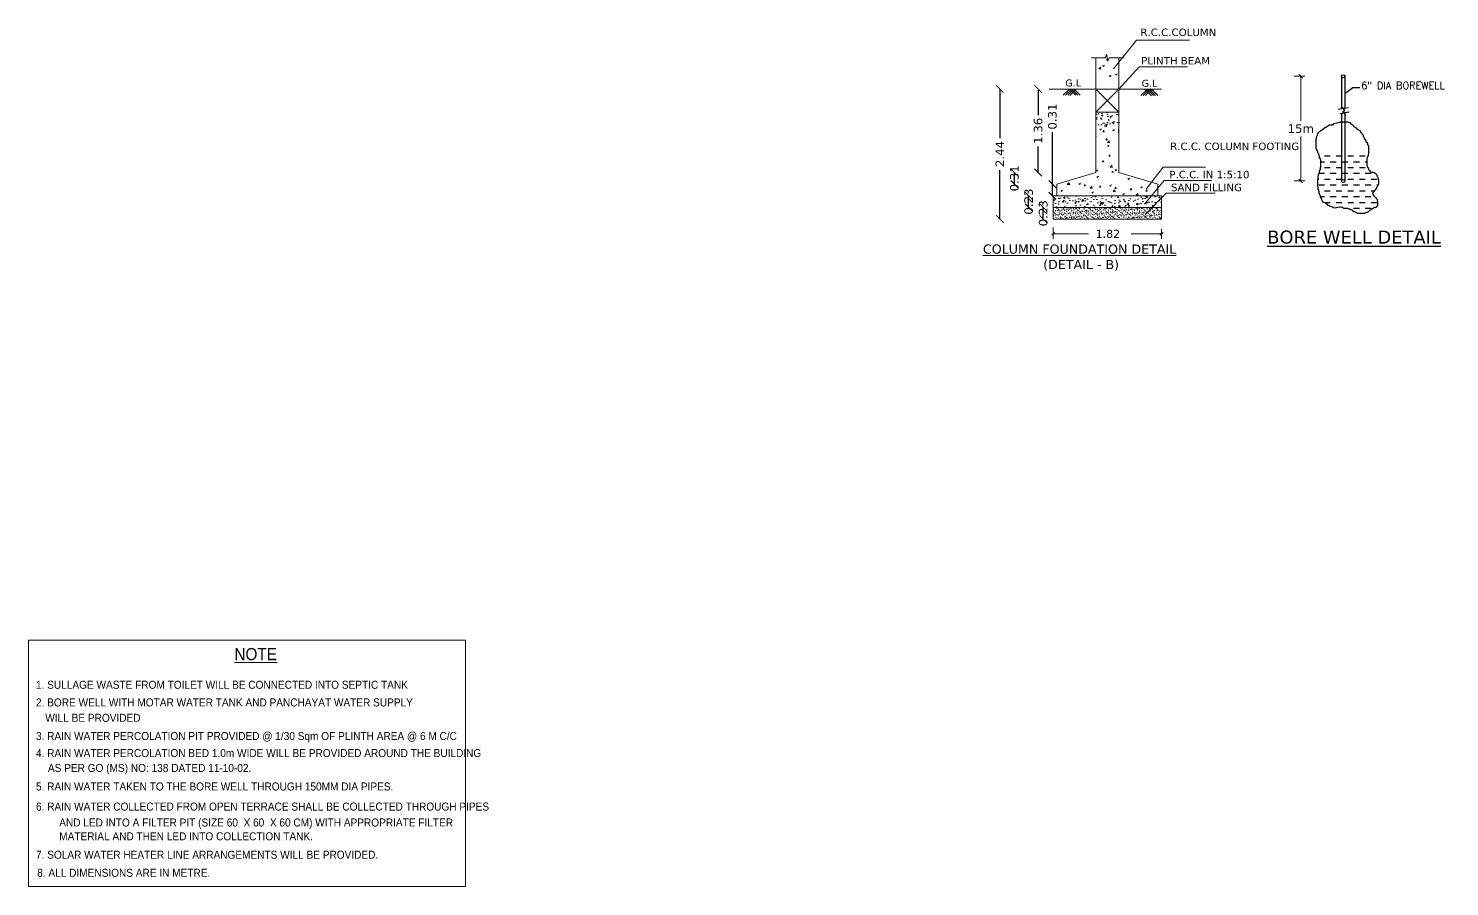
# Model space of a CAD drawing. Header units: metres. Extents: x 1610 to 5629, y 732 to 3974.
# Drawn here: x 1874.6 to 1912.8, y 840.81 to 863.87 of the extents above; entities that cross this region are included whole.
import ezdxf

# ---------------------------------------------------------------- set-up
doc = ezdxf.new("R2010")
doc.units = ezdxf.units.M
doc.header["$MEASUREMENT"] = 0
doc.header["$PDMODE"] = 2
doc.header["$PDSIZE"] = 50
doc.layers.get('0').update_dxf_attribs({"lineweight": 0})
doc.layers.get('Defpoints').update_dxf_attribs({"lineweight": 0})
doc.styles.add('ROMAND', font='swissc.ttf')
doc.styles.get("Standard").update_dxf_attribs({"font": 'verdana.ttf', "height": 0.23})
doc.styles.add('STYLE2', font='romant.shx', dxfattribs={"width": 0.8, "height": 4})
doc.dimstyles.new('123', dxfattribs={"dimtxt": 0.3, "dimasz": 0.2, "dimexe": 0.18, "dimexo": 0.0625, "dimgap": 0.09, "dimtad": 0, "dimzin": 0, "dimdsep": 46, "dimtxsty": 'Standard', "dimblk": 'ARCHTICK', "dimcen": 0.09, "dimse1": 1, "dimse2": 1, "dimadec": 3, "dimazin": 0, "dimtfac": 1, "dimtofl": 0, "dimtmove": 0, "dimatfit": 3, "dimfxl": 0, "dimtolj": 1, "dimtzin": 0, "dimarcsym": 0})
doc.dimstyles.new('STANDARD_WS', dxfattribs={"dimtxt": 0.18, "dimasz": 0.18, "dimexe": 0.18, "dimexo": 0.0625, "dimgap": 0.09, "dimtad": 0, "dimtih": 1, "dimtoh": 1, "dimdec": 4, "dimzin": 0, "dimdsep": 46, "dimtxsty": 'Standard', "dimcen": 0.09, "dimadec": 0, "dimazin": 0, "dimtfac": 1, "dimtdec": 4, "dimtofl": 0, "dimtmove": 0, "dimatfit": 3, "dimfxl": 0, "dimtolj": 1, "dimtzin": 0, "dimarcsym": 0})

# ---------------------------------------------------------------- blocks, each defined once
blk = doc.blocks.new('_Oblique')
at = {"color": 0, "linetype": 'ByBlock', "lineweight": -2}
blk.add_line((-0.5, -0.5), (0.5, 0.5), dxfattribs=at)
blk = doc.blocks.new('*D4')
at = {"color": 0, "lineweight": -2}
for p, q in [((11032.974, -2582.186), (11032.682, -2582.186)), ((11032.862, -2582.186), (11032.862, -2583.384)), ((11032.862, -2584.999), (11032.862, -2583.802)), ((11032.975, -2584.999), (11032.682, -2584.999))]:
    blk.add_line(p, q, dxfattribs=at)
at = {"layer": 'Defpoints', "color": 0, "lineweight": 25}
for p in [(11032.862, -2582.186), (11033.037, -2582.186), (11033.038, -2584.999)]:
    blk.add_point(p, dxfattribs=at)
at = {"color": 0, "lineweight": -2, "xscale": 0.1, "yscale": 0.1, "zscale": 0.1}
for p, rotation in [((11032.862, -2582.186), 90), ((11032.862, -2584.999), 270)]:
    blk.add_blockref('_Oblique', p, dxfattribs=dict(at, rotation=rotation))
at = {"color": 3, "lineweight": 25, "insert": (11032.862, -2583.593), "char_height": 0.23, "attachment_point": 5}
blk.add_mtext('\\A1;15m', dxfattribs=at)
blk = doc.blocks.new('_ArchTick')
at = {"color": 0, "linetype": 'ByBlock', "const_width": 0.15}
blk.add_lwpolyline([(-0.5, -0.5), (0.5, 0.5)], dxfattribs=at)
blk = doc.blocks.new('*D17')
at = {"color": 0, "lineweight": -2}
for p, q in [((1901.744, 862.246), (1901.744, 861.543)), ((1901.744, 860.001), (1901.744, 860.704))]:
    blk.add_line(p, q, dxfattribs=at)
at = {"layer": 'Defpoints', "color": 0}
for p in [(1901.648, 862.246), (1901.744, 862.246), (1901.744, 860.001)]:
    blk.add_point(p, dxfattribs=at)
at = {"color": 0, "lineweight": -2, "xscale": 0.2, "yscale": 0.2, "zscale": 0.2}
for p, rotation in [((1901.744, 862.246), 90), ((1901.744, 860.001), 270)]:
    blk.add_blockref('_ArchTick', p, dxfattribs=dict(at, rotation=rotation))
at = {"color": 0, "insert": (1901.744, 861.123), "char_height": 0.23, "attachment_point": 5, "rotation": 90}
blk.add_mtext('\\A1;1.36', dxfattribs=at)
blk = doc.blocks.new('*D18')
at = {"color": 0, "lineweight": -2}
blk.add_line((1901.881, 858.751), (1901.881, 859.063), dxfattribs=at)
at = {"layer": 'Defpoints', "color": 0}
for p in [(1901.881, 859.063), (1902.146, 859.063), (1902.146, 858.751)]:
    blk.add_point(p, dxfattribs=at)
at = {"color": 0, "lineweight": -2, "xscale": 0.2, "yscale": 0.2, "zscale": 0.2}
for p, rotation in [((1901.881, 859.063), 90), ((1901.881, 858.751), 270)]:
    blk.add_blockref('_ArchTick', p, dxfattribs=dict(at, rotation=rotation))
at = {"color": 0, "insert": (1901.881, 858.907), "char_height": 0.23, "attachment_point": 5, "rotation": 90}
blk.add_mtext('\\A1;0.23', dxfattribs=at)
blk = doc.blocks.new('*D19')
at = {"color": 0, "lineweight": -2}
for p, q in [((1900.715, 862.246), (1900.715, 860.928)), ((1900.715, 858.751), (1900.715, 860.069))]:
    blk.add_line(p, q, dxfattribs=at)
at = {"layer": 'Defpoints', "color": 0}
for p in [(1900.715, 862.246), (1902.036, 862.246), (1902.146, 858.751)]:
    blk.add_point(p, dxfattribs=at)
at = {"color": 0, "lineweight": -2, "xscale": 0.2, "yscale": 0.2, "zscale": 0.2}
for p, rotation in [((1900.715, 862.246), 90), ((1900.715, 858.751), 270)]:
    blk.add_blockref('_ArchTick', p, dxfattribs=dict(at, rotation=rotation))
at = {"color": 0, "insert": (1900.715, 860.498), "char_height": 0.23, "attachment_point": 5, "rotation": 90}
blk.add_mtext('\\A1;2.44', dxfattribs=at)
blk = doc.blocks.new('*D20')
at = {"color": 0, "lineweight": -2}
blk.add_line((1901.489, 859.063), (1901.489, 859.376), dxfattribs=at)
at = {"layer": 'Defpoints', "color": 0}
for p in [(1901.489, 859.376), (1902.146, 859.376), (1902.146, 859.063)]:
    blk.add_point(p, dxfattribs=at)
at = {"color": 0, "lineweight": -2, "xscale": 0.2, "yscale": 0.2, "zscale": 0.2}
for p, rotation in [((1901.489, 859.376), 90), ((1901.489, 859.063), 270)]:
    blk.add_blockref('_ArchTick', p, dxfattribs=dict(at, rotation=rotation))
at = {"color": 0, "insert": (1901.489, 859.22), "char_height": 0.23, "attachment_point": 5, "rotation": 90}
blk.add_mtext('\\A1;0.23', dxfattribs=at)
blk = doc.blocks.new('*D43')
at = {"color": 0, "lineweight": -2}
for p, q in [((1902.128, 859.688), (1902.128, 861.084)), ((1902.128, 859.376), (1902.128, 859.688))]:
    blk.add_line(p, q, dxfattribs=at)
at = {"layer": 'Defpoints', "color": 0}
for p in [(1902.128, 859.688), (1902.25, 859.688), (1902.25, 859.376)]:
    blk.add_point(p, dxfattribs=at)
at = {"color": 0, "lineweight": -2, "xscale": 0.2, "yscale": 0.2, "zscale": 0.2}
for p, rotation in [((1902.128, 859.688), 90), ((1902.128, 859.376), 270)]:
    blk.add_blockref('_ArchTick', p, dxfattribs=dict(at, rotation=rotation))
at = {"color": 0, "insert": (1902.128, 861.506), "char_height": 0.23, "attachment_point": 5, "rotation": 90}
blk.add_mtext('\\A1;0.31', dxfattribs=at)
blk = doc.blocks.new('*D44')
at = {"color": 0, "lineweight": -2}
blk.add_line((1901.106, 859.688), (1901.106, 860.001), dxfattribs=at)
at = {"layer": 'Defpoints', "color": 0}
for p in [(1901.106, 860.001), (1903.292, 860.001), (1902.25, 859.688)]:
    blk.add_point(p, dxfattribs=at)
at = {"color": 0, "lineweight": -2, "xscale": 0.2, "yscale": 0.2, "zscale": 0.2}
for p, rotation in [((1901.106, 860.001), 90), ((1901.106, 859.688), 270)]:
    blk.add_blockref('_ArchTick', p, dxfattribs=dict(at, rotation=rotation))
at = {"color": 0, "insert": (1901.106, 859.844), "char_height": 0.23, "attachment_point": 5, "rotation": 90}
blk.add_mtext('\\A1;0.31', dxfattribs=at)
blk = doc.blocks.new('GHI')
at = {"lineweight": 25}
h = blk.add_hatch(dxfattribs=at)
h.set_pattern_fill('DASH', color=1, scale=1.250156, style=0)
h.set_pattern_definition([(0, (11033.8611, -2580.13685), (0.1562695, 0.1562695), [0.1562695, -0.1562695])])
h.paths.add_polyline_path([(11069.33, -2571.367), (11069.321, -2571.358), (11069.321, -2571.348), (11069.311, -2571.339), (11069.302, -2571.302), (11069.274, -2571.283), (11069.265, -2571.274), (11069.265, -2571.264), (11069.246, -2571.264), (11069.237, -2571.255), (11069.237, -2571.246), (11069.153, -2571.246), (11069.153, -2571.237), (11069.135, -2571.237), (11069.135, -2571.227), (11069.125, -2571.227), (11069.125, -2571.199), (11069.116, -2571.199), (11069.116, -2571.19), (11069.097, -2571.19), (11069.097, -2571.181), (11069.088, -2571.171), (11069.088, -2571.143), (11069.079, -2571.143), (11069.079, -2571.125), (11069.07, -2571.115), (11069.06, -2571.115), (11069.051, -2571.097), (11069.051, -2571.078), (11069.042, -2571.078), (11069.042, -2570.883), (11069.051, -2570.873), (11069.051, -2570.845), (11069.06, -2570.836), (11069.07, -2570.827), (11069.07, -2570.808), (11069.079, -2570.808), (11069.079, -2570.771), (11069.088, -2570.762), (11069.088, -2570.755), (11067.751, -2570.755), (11067.758, -2570.775), (11067.777, -2570.818), (11067.777, -2570.868), (11067.786, -2570.877), (11067.805, -2570.877), (11067.805, -2570.905), (11067.814, -2570.905), (11067.814, -2571.11), (11067.805, -2571.119), (11067.805, -2571.175), (11067.796, -2571.184), (11067.786, -2571.184), (11067.786, -2571.194), (11067.777, -2571.222), (11067.777, -2571.259), (11067.768, -2571.268), (11067.768, -2571.278), (11067.758, -2571.287), (11067.758, -2571.296), (11067.749, -2571.305), (11067.749, -2571.333), (11067.74, -2571.343), (11067.74, -2571.427), (11067.73, -2571.454), (11067.73, -2571.622), (11067.74, -2571.659), (11067.74, -2571.706), (11067.758, -2571.725), (11067.758, -2571.743), (11067.768, -2571.771), (11067.768, -2571.808), (11067.777, -2571.818), (11067.777, -2571.846), (11067.796, -2571.864), (11067.805, -2571.892), (11067.805, -2571.911), (11067.824, -2571.948), (11067.833, -2571.985), (11067.842, -2572.004), (11067.852, -2572.023), (11067.87, -2572.05), (11067.889, -2572.06), (11067.926, -2572.069), (11067.973, -2572.106), (11067.992, -2572.116), (11068.01, -2572.144), (11068.019, -2572.144), (11068.047, -2572.153), (11068.057, -2572.172), (11068.094, -2572.181), (11068.103, -2572.181), (11068.122, -2572.19), (11068.131, -2572.19), (11068.15, -2572.199), (11068.159, -2572.209), (11068.169, -2572.209), (11068.324, -2572.186), (11068.342, -2572.186), (11068.361, -2572.196), (11068.398, -2572.196), (11068.407, -2572.205), (11068.417, -2572.214), (11068.454, -2572.224), (11068.501, -2572.224), (11068.538, -2572.233), (11068.575, -2572.233), (11068.585, -2572.252), (11068.594, -2572.252), (11068.613, -2572.261), (11068.631, -2572.261), (11068.65, -2572.27), (11068.659, -2572.27), (11068.687, -2572.298), (11068.697, -2572.307), (11068.734, -2572.307), (11068.743, -2572.317), (11068.762, -2572.326), (11068.78, -2572.335), (11068.79, -2572.345), (11068.808, -2572.354), (11068.986, -2572.354), (11069.023, -2572.335), (11069.07, -2572.317), (11069.097, -2572.289), (11069.125, -2572.27), (11069.144, -2572.27), (11069.153, -2572.261), (11069.172, -2572.242), (11069.191, -2572.242), (11069.191, -2572.233), (11069.2, -2572.233), (11069.228, -2572.214), (11069.265, -2572.196), (11069.284, -2572.196), (11069.303, -2572.186), (11069.303, -2572.168), (11069.312, -2572.168), (11069.312, -2572.158), (11069.321, -2572.158), (11069.331, -2572.149), (11069.331, -2572.037), (11069.321, -2572), (11069.321, -2571.991), (11069.312, -2571.963), (11069.303, -2571.954), (11069.293, -2571.944), (11069.293, -2571.935), (11069.275, -2571.926), (11069.256, -2571.898), (11069.237, -2571.879), (11069.209, -2571.842), (11069.2, -2571.814), (11069.274, -2571.721), (11069.283, -2571.702), (11069.293, -2571.702), (11069.293, -2571.693), (11069.302, -2571.693), (11069.302, -2571.646), (11069.311, -2571.646), (11069.311, -2571.637), (11069.33, -2571.618), (11069.339, -2571.609), (11069.339, -2571.6), (11069.349, -2571.59), (11069.349, -2571.572), (11069.358, -2571.572), (11069.358, -2571.46), (11069.349, -2571.432), (11069.349, -2571.413), (11069.339, -2571.395), (11069.339, -2571.386)])
for p, q in [((11068.368, -2568.669), (11068.368, -2569.539)), ((11068.454, -2568.669), (11068.454, -2569.524)), ((11068.368, -2569.661), (11068.368, -2571.481)), ((11068.454, -2569.686), (11068.454, -2571.481))]:
    blk.add_line(p, q, dxfattribs=at)
at = {"color": 21, "lineweight": 25}
for p, q in [((11068.454, -2569.133), (11068.673, -2568.97)), ((11068.673, -2568.97), (11068.856, -2568.97)), ((11068.28, -2569.551), (11068.377, -2569.537)), ((11068.326, -2569.667), (11068.407, -2569.655)), ((11068.377, -2569.537), (11068.382, -2569.491)), ((11068.382, -2569.491), (11068.447, -2569.607)), ((11068.407, -2569.655), (11068.411, -2569.609)), ((11068.411, -2569.609), (11068.476, -2569.724)), ((11068.436, -2569.527), (11068.555, -2569.506)), ((11068.447, -2569.607), (11068.436, -2569.527)), ((11068.465, -2569.645), (11068.567, -2569.627)), ((11068.476, -2569.724), (11068.465, -2569.645))]:
    blk.add_line(p, q, dxfattribs=at)
at = {"color": 2, "lineweight": 25}
blk.add_lwpolyline([(11067.777, -2570.818), (11067.758, -2570.775), (11067.712, -2570.654), (11067.684, -2570.607), (11067.684, -2570.365), (11067.693, -2570.337), (11067.693, -2570.309), (11067.702, -2570.281), (11067.721, -2570.262), (11067.721, -2570.235), (11067.73, -2570.225), (11067.73, -2570.197), (11067.74, -2570.188), (11067.749, -2570.188), (11067.758, -2570.169), (11067.768, -2570.16), (11067.777, -2570.151), (11067.786, -2570.151), (11067.796, -2570.141), (11067.814, -2570.123), (11067.833, -2570.113), (11067.842, -2570.113), (11067.842, -2570.104), (11067.852, -2570.086), (11067.88, -2570.086), (11067.88, -2570.076), (11067.898, -2570.076), (11067.898, -2570.067), (11067.908, -2570.067), (11067.908, -2570.058), (11067.917, -2570.058), (11067.917, -2570.048), (11067.926, -2570.048), (11067.926, -2570.039), (11067.954, -2570.039), (11067.964, -2570.03), (11067.992, -2570.011), (11068.001, -2570.002), (11068.01, -2570.002), (11068.029, -2569.992), (11068.038, -2569.983), (11068.038, -2569.974), (11068.113, -2569.974), (11068.122, -2569.964), (11068.15, -2569.964), (11068.15, -2569.955), (11068.159, -2569.955), (11068.159, -2569.937), (11068.324, -2569.905), (11068.342, -2569.896), (11068.538, -2569.896), (11068.547, -2569.905), (11068.585, -2569.914), (11068.594, -2569.914), (11068.594, -2569.933), (11068.603, -2569.942), (11068.622, -2569.942), (11068.631, -2569.951), (11068.641, -2569.951), (11068.641, -2569.961), (11068.659, -2569.97), (11068.669, -2569.979), (11068.669, -2569.989), (11068.678, -2569.989), (11068.678, -2569.998), (11068.687, -2570.007), (11068.697, -2570.017), (11068.706, -2570.017), (11068.706, -2570.026), (11068.734, -2570.035), (11068.743, -2570.045), (11068.752, -2570.054), (11068.771, -2570.054), (11068.78, -2570.063), (11068.78, -2570.091), (11068.79, -2570.091), (11068.808, -2570.1), (11068.818, -2570.11), (11068.827, -2570.119), (11068.855, -2570.128), (11068.864, -2570.138), (11068.864, -2570.156), (11068.874, -2570.166), (11068.883, -2570.166), (11068.892, -2570.175), (11068.902, -2570.194), (11068.902, -2570.203), (11068.911, -2570.203), (11068.911, -2570.212), (11068.939, -2570.24), (11068.939, -2570.249), (11068.948, -2570.249), (11068.948, -2570.277), (11068.958, -2570.287), (11068.967, -2570.324), (11068.976, -2570.324), (11068.976, -2570.343), (11068.986, -2570.352), (11069.004, -2570.361), (11069.004, -2570.37), (11069.014, -2570.38), (11069.014, -2570.398), (11069.023, -2570.398), (11069.023, -2570.426), (11069.032, -2570.426), (11069.042, -2570.436), (11069.051, -2570.436), (11069.051, -2570.473), (11069.06, -2570.473), (11069.06, -2570.51), (11069.079, -2570.519), (11069.079, -2570.547), (11069.088, -2570.547), (11069.088, -2570.762), (11069.079, -2570.771), (11069.079, -2570.808), (11069.07, -2570.808), (11069.07, -2570.827), (11069.06, -2570.836), (11069.051, -2570.845), (11069.051, -2570.873), (11069.042, -2570.883), (11069.042, -2571.078), (11069.051, -2571.078), (11069.051, -2571.097), (11069.06, -2571.115), (11069.07, -2571.115), (11069.079, -2571.125), (11069.079, -2571.143), (11069.088, -2571.143), (11069.088, -2571.171), (11069.097, -2571.181), (11069.097, -2571.19), (11069.116, -2571.19), (11069.116, -2571.199), (11069.125, -2571.199), (11069.125, -2571.227), (11069.135, -2571.227), (11069.135, -2571.237), (11069.153, -2571.237), (11069.153, -2571.246), (11069.237, -2571.246), (11069.237, -2571.255), (11069.246, -2571.264), (11069.265, -2571.264), (11069.265, -2571.274), (11069.274, -2571.283), (11069.302, -2571.302), (11069.311, -2571.339), (11069.321, -2571.348), (11069.321, -2571.358), (11069.33, -2571.367), (11069.339, -2571.386), (11069.339, -2571.395), (11069.349, -2571.413), (11069.349, -2571.432), (11069.358, -2571.46), (11069.358, -2571.572), (11069.349, -2571.572), (11069.349, -2571.59), (11069.339, -2571.6), (11069.339, -2571.609), (11069.33, -2571.618), (11069.311, -2571.637), (11069.311, -2571.646), (11069.302, -2571.646), (11069.302, -2571.693), (11069.293, -2571.693), (11069.293, -2571.702), (11069.283, -2571.702), (11069.274, -2571.721), (11069.2, -2571.814), (11069.209, -2571.842), (11069.237, -2571.879), (11069.256, -2571.898), (11069.275, -2571.926), (11069.293, -2571.935), (11069.293, -2571.944), (11069.303, -2571.954), (11069.312, -2571.963), (11069.321, -2571.991), (11069.321, -2572), (11069.331, -2572.037), (11069.331, -2572.149), (11069.321, -2572.158), (11069.312, -2572.158), (11069.312, -2572.168), (11069.303, -2572.168), (11069.303, -2572.186), (11069.284, -2572.196), (11069.265, -2572.196), (11069.228, -2572.214), (11069.2, -2572.233), (11069.191, -2572.233), (11069.191, -2572.242), (11069.172, -2572.242), (11069.153, -2572.261), (11069.144, -2572.27), (11069.125, -2572.27), (11069.097, -2572.289), (11069.07, -2572.317), (11069.023, -2572.335), (11068.986, -2572.354), (11068.808, -2572.354), (11068.79, -2572.345), (11068.78, -2572.335), (11068.762, -2572.326), (11068.743, -2572.317), (11068.734, -2572.307), (11068.697, -2572.307), (11068.687, -2572.298), (11068.659, -2572.27), (11068.65, -2572.27), (11068.631, -2572.261), (11068.613, -2572.261), (11068.594, -2572.252), (11068.585, -2572.252), (11068.575, -2572.233), (11068.538, -2572.233), (11068.501, -2572.224), (11068.454, -2572.224), (11068.417, -2572.214), (11068.407, -2572.205), (11068.398, -2572.196), (11068.361, -2572.196), (11068.342, -2572.186), (11068.324, -2572.186), (11068.169, -2572.209), (11068.159, -2572.209), (11068.15, -2572.199), (11068.131, -2572.19), (11068.122, -2572.19), (11068.103, -2572.181), (11068.094, -2572.181), (11068.057, -2572.172), (11068.047, -2572.153), (11068.019, -2572.144), (11068.01, -2572.144), (11067.992, -2572.116), (11067.973, -2572.106), (11067.926, -2572.069), (11067.889, -2572.06), (11067.87, -2572.05), (11067.852, -2572.023), (11067.842, -2572.004), (11067.833, -2571.985), (11067.824, -2571.948), (11067.805, -2571.911), (11067.805, -2571.892), (11067.796, -2571.864), (11067.777, -2571.846), (11067.777, -2571.818), (11067.768, -2571.808), (11067.768, -2571.771), (11067.758, -2571.743), (11067.758, -2571.725), (11067.74, -2571.706), (11067.74, -2571.659), (11067.73, -2571.622), (11067.73, -2571.454), (11067.74, -2571.427), (11067.74, -2571.343), (11067.749, -2571.333), (11067.749, -2571.305), (11067.758, -2571.296), (11067.758, -2571.287), (11067.768, -2571.278), (11067.768, -2571.268), (11067.777, -2571.259), (11067.777, -2571.222), (11067.786, -2571.194), (11067.786, -2571.184), (11067.796, -2571.184), (11067.805, -2571.175), (11067.805, -2571.119), (11067.814, -2571.11), (11067.814, -2570.905), (11067.805, -2570.905), (11067.805, -2570.877), (11067.786, -2570.877), (11067.777, -2570.868), (11067.777, -2570.818)], close=True, dxfattribs=at)
at = {"lineweight": 25}
for centre in [(11068.41, -2568.669), (11068.411, -2571.481)]:
    blk.add_circle(centre, 0.0429, dxfattribs=at)
at = {"color": 3, "lineweight": 25, "style": 'STYLE2'}
blk.add_text('6" DIA BOREWELL', height=0.1905, dxfattribs=at).set_placement((11068.894, -2569.011))
at = {"color": 3, "lineweight": 25}
blk.add_text('%%uBORE WELL DETAIL', height=0.35, dxfattribs=at).set_placement((11066.368, -2573.165))
at = {"color": 7, "lineweight": 25}
dim = blk.add_linear_dim(base=(11067.27, -2568.669), p1=(11067.445, -2571.481), p2=(11067.444, -2568.669), angle=90, text='15m', dimstyle='STANDARD_WS', override={"dimtxt": 0.23, "dimasz": 0.1, "dimdec": 2, "dimblk1": 'OBLIQUE', "dimblk2": 'OBLIQUE', "dimsah": 1, "dimclrt": 3}, dxfattribs=at)
dim.commit()
dim.dimension.update_dxf_attribs({"geometry": '*D4', "text_midpoint": (11067.27, -2570.075), "insert": (34.408, 13.517)})

msp = doc.modelspace()

# ---------------------------------------------------------------- hatches: boundary and pattern name
h = msp.add_hatch()
h.set_pattern_fill('AR-CONC', scale=0.046291, style=0)
h.set_pattern_definition([(50, (-4395.6607, 1045.96246), (0.332030365, -0.029048893), [0.034718611, -0.381904722]), (355, (-4395.6607, 1045.96246), (-0.064230048, 0.348200882), [0.027774889, -0.305523778]), (100.4514, (-4395.63302, 1045.96004), (0.267800563, 0.319151778), [0.029506278, -0.324569071]), (46.1842, (-4395.6607, 1046.05504), (0.494041692, -0.076621204), [0.052077917, -0.572857083]), (96.6356, (-4395.6195, 1046.04866), (0.432669213, 0.450933594), [0.04425942, -0.48685353]), (351.1842, (-4395.6607, 1046.05504), (0.43266886, 0.45093393), [0.041662333, -0.458285667]), (21, (-4395.6144, 1046.0319), (0.276317118, -0.186378249), [0.034718611, -0.381904722]), (326, (-4395.6144, 1046.0319), (0.112634272, 0.335682699), [0.027774889, -0.305523778]), (71.4514, (-4395.59137, 1046.01636), (0.388951503, 0.149304145), [0.029506278, -0.324569071]), (37.5, (-4395.66069, 1045.96246), (0.0056289772, 0.1541014967), [0, -0.301820459, 0, -0.310152926, 0, -0.306681065]), (7.5, (-4395.66069, 1045.96246), (0.121778786, 0.1825790246), [0, -0.1768334593, 0, -0.294876737, 0, -0.116885991]), (327.5, (-4395.76392, 1045.96246), (0.2471143142, -0.0104409843), [0, -0.115728704, 0, -0.3610735556, 0, -0.4791168334]), (317.5, (-4395.81021, 1045.96246), (0.2699655176, 0.046340079), [0, -0.150447315, 0, -0.239789874, 0, -0.340242389])])
h.paths.add_polyline_path([(1903.917, 861.624), (1903.292, 861.624), (1903.292, 861.276), (1903.556, 861.276), (1903.576, 861.297), (1903.578, 861.276), (1903.917, 861.276)])
h = msp.add_hatch()
h.set_pattern_fill('AR-CONC', scale=0.046291, style=0)
h.set_pattern_definition([(50, (822.2749, 123.28516), (0.332030365, -0.029048893), [0.03471861, -0.38190472]), (355, (822.2749, 123.28516), (-0.06423005, 0.34820088), [0.02777489, -0.30552378]), (100.4514, (822.30257, 123.28273), (0.26780056, 0.31915178), [0.02950628, -0.32456907]), (46.1842, (822.2749, 123.37774), (0.49404169, -0.0766212), [0.05207792, -0.57285708]), (96.6356, (822.31607, 123.37135), (0.43266921, 0.4509336), [0.04425942, -0.48685353]), (351.1842, (822.2749, 123.37774), (0.43266886, 0.45093393), [0.04166233, -0.45828567]), (21, (822.3212, 123.3546), (0.27631712, -0.18637825), [0.03471861, -0.38190472]), (326, (822.3212, 123.3546), (0.11263427, 0.3356827), [0.02777489, -0.30552378]), (71.4514, (822.3442, 123.33906), (0.3889515, 0.149304145), [0.02950628, -0.32456907]), (37.5, (822.2749, 123.28516), (0.005628977, 0.154101497), [0, -0.30182046, 0, -0.310152926, 0, -0.306681065]), (7.5, (822.2749, 123.28516), (0.121778786, 0.182579025), [0, -0.17683346, 0, -0.294876737, 0, -0.11688599]), (327.5, (822.17167, 123.28516), (0.247114314, -0.010440984), [0, -0.115728704, 0, -0.361073556, 0, -0.479116833]), (317.5, (822.12538, 123.28516), (0.269965518, 0.04634008), [0, -0.150447315, 0, -0.239789874, 0, -0.34024239])])
h.paths.add_polyline_path([(1905.063, 859.063), (1905.063, 859.376), (1902.146, 859.376), (1902.146, 859.063)])
h = msp.add_hatch()
h.set_pattern_fill('AR-SAND', scale=0.045, style=0)
h.set_pattern_definition([(37.5, (822.2749, 123.285155), (-0.002834701, 0.0867070696), [0, -0.0684, 0, -0.0765, 0, -0.073125]), (7.5, (822.2749, 123.28516), (0.079639952, 0.126996573), [0, -0.0369, 0, -0.06165, 0, -0.023625]), (327.5, (822.21955, 123.285155), (0.1401363838, 0.0002546574), [0, -0.0225, 0, -0.081, 0, -0.10575]), (317.5, (822.21955, 123.28516), (0.135275697, 0.0394954), [0, -0.01125, 0, -0.0531, 0, -0.06075])])
h.paths.add_polyline_path([(1902.146, 859.063), (1902.146, 858.751), (1905.063, 858.751), (1905.063, 859.063)])

# ---------------------------------------------------------------- linework, layer by layer
at = {"color": 7}
for p, q in [((1903.292, 860.001), (1903.292, 863.083)), ((1903.58, 863.018), (1903.607, 863.051)), ((1903.58, 863.018), (1903.614, 863.015)), ((1903.614, 863.015), (1903.607, 863.051)), ((1903.917, 860.001), (1903.917, 863.083)), ((1903.377, 862.786), (1903.422, 862.833)), ((1903.377, 862.786), (1903.429, 862.778)), ((1903.429, 862.778), (1903.422, 862.833)), ((1903.478, 862.868), (1903.519, 862.883)), ((1903.478, 862.868), (1903.507, 862.848)), ((1903.507, 862.848), (1903.519, 862.883)), ((1903.66, 862.583), (1903.688, 862.616)), ((1903.66, 862.583), (1903.694, 862.58)), ((1903.694, 862.58), (1903.688, 862.616)), ((1903.824, 862.635), (1903.864, 862.65)), ((1903.824, 862.635), (1903.853, 862.615)), ((1903.853, 862.615), (1903.864, 862.65)), ((1902.036, 862.246), (1903.292, 862.246)), ((1902.421, 862.079), (1902.587, 862.246)), ((1902.482, 862.079), (1902.649, 862.246)), ((1902.543, 862.079), (1902.71, 862.246)), ((1902.754, 862.079), (1902.587, 862.246)), ((1902.597, 862.074), (1902.769, 862.246)), ((1902.815, 862.079), (1902.649, 862.246)), ((1902.876, 862.079), (1902.71, 862.246)), ((1903.292, 862.246), (1903.917, 861.624)), ((1903.292, 861.624), (1903.917, 862.246)), ((1903.292, 862.246), (1903.917, 862.246)), ((1903.327, 862.246), (1903.917, 862.246)), ((1903.917, 862.246), (1905.063, 862.246)), ((1903.917, 861.725), (1903.917, 862.246)), ((1904.508, 862.07), (1904.675, 862.237)), ((1904.569, 862.07), (1904.736, 862.237)), ((1904.788, 862.065), (1904.615, 862.237)), ((1904.631, 862.07), (1904.797, 862.237)), ((1904.842, 862.07), (1904.675, 862.237)), ((1904.903, 862.07), (1904.736, 862.237)), ((1904.964, 862.07), (1904.797, 862.237)), ((1903.292, 861.624), (1903.917, 861.624)), ((1903.401, 861.159), (1903.442, 861.174)), ((1903.401, 861.159), (1903.43, 861.139)), ((1903.43, 861.139), (1903.442, 861.174)), ((1903.486, 861.096), (1903.514, 861.129)), ((1903.486, 861.096), (1903.52, 861.093)), ((1903.52, 861.093), (1903.514, 861.129)), ((1903.531, 861.25), (1903.576, 861.297)), ((1903.531, 861.25), (1903.582, 861.242)), ((1903.582, 861.242), (1903.576, 861.297)), ((1903.747, 861.143), (1903.787, 861.159)), ((1903.747, 861.143), (1903.776, 861.124)), ((1903.776, 861.124), (1903.787, 861.159)), ((1903.901, 861.06), (1903.917, 861.276)), ((1903.901, 861.06), (1903.917, 861.079)), ((1903.292, 860.968), (1903.301, 860.972)), ((1903.292, 860.944), (1903.301, 860.972)), ((1903.566, 860.878), (1903.594, 860.912)), ((1903.566, 860.878), (1903.601, 860.875)), ((1903.601, 860.875), (1903.594, 860.912)), ((1903.606, 860.723), (1903.647, 860.739)), ((1903.606, 860.723), (1903.635, 860.704)), ((1903.607, 860.808), (1903.653, 860.855)), ((1903.607, 860.808), (1903.659, 860.8)), ((1903.635, 860.704), (1903.647, 860.739)), ((1903.659, 860.8), (1903.653, 860.855)), ((1903.465, 860.304), (1903.506, 860.319)), ((1903.465, 860.304), (1903.494, 860.284)), ((1903.494, 860.284), (1903.506, 860.319)), ((1903.646, 860.443), (1903.674, 860.476)), ((1903.646, 860.443), (1903.681, 860.44)), ((1903.681, 860.44), (1903.674, 860.476)), ((1902.25, 859.688), (1903.292, 860.001)), ((1903.311, 860.044), (1903.339, 860.077)), ((1903.311, 860.044), (1903.346, 860.041)), ((1903.325, 859.884), (1903.365, 859.9)), ((1903.325, 859.884), (1903.353, 859.865)), ((1903.346, 860.041), (1903.339, 860.077)), ((1903.353, 859.865), (1903.365, 859.9)), ((1903.684, 860.148), (1903.729, 860.195)), ((1903.684, 860.148), (1903.736, 860.14)), ((1903.727, 860.008), (1903.754, 860.041)), ((1903.727, 860.008), (1903.761, 860.005)), ((1903.736, 860.14), (1903.729, 860.195)), ((1903.761, 860.005), (1903.754, 860.041)), ((1903.811, 860.071), (1903.851, 860.086)), ((1903.811, 860.071), (1903.839, 860.051)), ((1903.839, 860.051), (1903.851, 860.086)), ((1904.958, 859.688), (1903.917, 860.001)), ((1905.108, 860.149), (1906.243, 860.149)), ((1902.25, 859.376), (1902.25, 859.688)), ((1902.352, 859.511), (1902.393, 859.527)), ((1902.352, 859.511), (1902.381, 859.492)), ((1902.381, 859.492), (1902.393, 859.527)), ((1902.526, 859.68), (1902.571, 859.727)), ((1902.526, 859.68), (1902.577, 859.672)), ((1902.562, 859.681), (1902.59, 859.715)), ((1902.562, 859.681), (1902.596, 859.678)), ((1902.577, 859.672), (1902.571, 859.727)), ((1902.596, 859.678), (1902.59, 859.715)), ((1902.838, 859.698), (1902.879, 859.713)), ((1902.838, 859.698), (1902.867, 859.678)), ((1902.867, 859.678), (1902.879, 859.713)), ((1902.977, 859.645), (1903.005, 859.678)), ((1902.977, 859.645), (1903.011, 859.642)), ((1903.011, 859.642), (1903.005, 859.678)), ((1903.143, 859.585), (1903.188, 859.631)), ((1903.143, 859.585), (1903.195, 859.577)), ((1903.195, 859.577), (1903.188, 859.631)), ((1903.392, 859.609), (1903.42, 859.642)), ((1903.392, 859.609), (1903.426, 859.606)), ((1903.426, 859.606), (1903.42, 859.642)), ((1903.67, 859.651), (1903.71, 859.667)), ((1903.67, 859.651), (1903.699, 859.632)), ((1903.699, 859.632), (1903.71, 859.667)), ((1903.761, 859.489), (1903.806, 859.536)), ((1903.812, 859.481), (1903.806, 859.536)), ((1903.807, 859.573), (1903.835, 859.606)), ((1903.807, 859.573), (1903.841, 859.57)), ((1903.841, 859.569), (1903.835, 859.606)), ((1904.156, 859.838), (1904.197, 859.853)), ((1904.156, 859.838), (1904.185, 859.818)), ((1904.185, 859.818), (1904.197, 859.853)), ((1904.222, 859.536), (1904.25, 859.569)), ((1904.222, 859.536), (1904.256, 859.533)), ((1904.256, 859.533), (1904.25, 859.569)), ((1904.501, 859.605), (1904.542, 859.62)), ((1904.501, 859.605), (1904.53, 859.586)), ((1904.53, 859.585), (1904.542, 859.62)), ((1904.637, 859.5), (1904.665, 859.533)), ((1904.637, 859.5), (1904.671, 859.497)), ((1904.671, 859.497), (1904.665, 859.533)), ((1904.958, 859.376), (1904.958, 859.688)), ((1905.136, 859.788), (1906.402, 859.788)), ((1902.146, 858.751), (1902.146, 859.376)), ((1902.146, 859.376), (1905.063, 859.376)), ((1903.184, 859.465), (1903.224, 859.48)), ((1903.184, 859.465), (1903.213, 859.445)), ((1903.213, 859.445), (1903.224, 859.48)), ((1903.761, 859.489), (1903.812, 859.481)), ((1904.015, 859.418), (1904.056, 859.434)), ((1904.015, 859.418), (1904.044, 859.399)), ((1904.044, 859.399), (1904.056, 859.434)), ((1904.378, 859.393), (1904.424, 859.44)), ((1904.378, 859.393), (1904.43, 859.385)), ((1904.43, 859.385), (1904.424, 859.44)), ((1904.857, 859.376), (1904.887, 859.388)), ((1904.883, 859.376), (1904.887, 859.387)), ((1905.063, 858.751), (1905.063, 859.376)), ((1905.186, 859.443), (1906.499, 859.443)), ((1902.146, 859.063), (1905.063, 859.063)), ((1902.146, 858.751), (1905.063, 858.751)), ((1902.146, 858.525), (1902.146, 858.221)), ((1902.146, 858.356), (1903.096, 858.356)), ((1905.063, 858.356), (1904.247, 858.356)), ((1905.063, 858.492), (1905.063, 858.221))]:
    msp.add_line(p, q, dxfattribs=at)
for points in [[(1903.768, 862.79), (1904.39, 863.558), (1905.816, 863.558)], [(1903.559, 863.083), (1903.175, 863.083)], [(1903.559, 863.083), (1903.582, 863.178), (1903.62, 862.993), (1903.654, 863.083)], [(1904.042, 863.083), (1903.654, 863.083)], [(1903.917, 862.246), (1904.464, 862.846), (1905.756, 862.846)], [(1904.648, 859.557), (1905.108, 860.149)], [(1904.6, 859.155), (1905.136, 859.788)], [(1904.622, 858.877), (1905.186, 859.443)]]:
    msp.add_lwpolyline(points, dxfattribs=at)
msp.add_lwpolyline([(1874.604, 847.43), (1886.354, 847.43), (1886.354, 840.81), (1874.604, 840.81)], close=True, dxfattribs=at)

# ---------------------------------------------------------------- block references
msp.add_blockref('GHI', (-9158.467, 3431.256), dxfattribs=at)
at = {"color": 7, "xscale": 0.0749999999989086, "yscale": 0.0749999999989086, "zscale": 0.0749999999989086, "rotation": 180}
msp.add_blockref('_Oblique', (1902.146, 858.356), dxfattribs=at)
at = {"color": 7, "xscale": 0.0749999999989086, "yscale": 0.0749999999989086, "zscale": 0.0749999999989086}
msp.add_blockref('_Oblique', (1905.063, 858.356), dxfattribs=at)

# ---------------------------------------------------------------- texts
at = {"color": 7}
for s, height, p in [('R.C.C.COLUMN ', 0.2, (1904.493, 863.67)), ('PLINTH BEAM', 0.2, (1904.513, 862.906)), ('G.L', 0.1875, (1902.472, 862.314)), ('G.L', 0.1875, (1904.525, 862.306)), ('P.C.C. IN 1:5:10', 0.2, (1905.272, 859.847)), ('SAND FILLING', 0.2, (1905.315, 859.5)), ('1.82', 0.2156, (1903.29, 858.246))]:
    msp.add_text(s, height=height, dxfattribs=at).set_placement(p)
at = {"color": 7, "style": 'ROMAND', "width": 1.1}
for s, height, p in [('%%UNOTE', 0.3272, (1880.14, 846.895)), ('1. SULLAGE WASTE FROM TOILET WILL BE CONNECTED INTO SEPTIC TANK ', 0.21505, (1874.807, 846.127)), ('2. BORE WELL WITH MOTAR WATER TANK AND PANCHAYAT WATER SUPPLY', 0.21505, (1874.807, 845.652)), ('  WILL BE PROVIDED', 0.21505, (1874.907, 845.238)), ('3. RAIN WATER PERCOLATION PIT PROVIDED @ 1/30 Sqm OF PLINTH AREA @ 6 M C/C', 0.21505, (1874.807, 844.749)), ('4. RAIN WATER PERCOLATION BED 1.0m WIDE WILL BE PROVIDED AROUND THE BUILDING ', 0.21505, (1874.807, 844.291)), ('  AS PER GO (MS) NO: 138 DATED 11-10-02.', 0.21505, (1874.978, 843.891)), ('5. RAIN WATER TAKEN TO THE BORE WELL THROUGH 150MM DIA PIPES.', 0.21505, (1874.807, 843.393)), ('6. RAIN WATER COLLECTED FROM OPEN TERRACE SHALL BE COLLECTED THROUGH PIPES', 0.21505, (1874.807, 842.853)), ('AND LED INTO A FILTER PIT (SIZE 60  X 60  X 60 CM) WITH APPROPRIATE FILTER  ', 0.21505, (1875.432, 842.425)), ('MATERIAL AND THEN LED INTO COLLECTION TANK.', 0.21505, (1875.432, 842.054)), ('7. SOLAR WATER HEATER LINE ARRANGEMENTS WILL BE PROVIDED.', 0.21505, (1874.807, 841.559)), ('8. ALL DIMENSIONS ARE IN METRE.', 0.21505, (1874.84, 841.073))]:
    msp.add_text(s, height=height, dxfattribs=at).set_placement(p)
at = {"color": 7, "attachment_point": 1}
for s, insert, char_height, width in [('R.C.C. COLUMN FOOTING ', (1905.292, 860.805), 0.2, 3.38819), ('{\\LCOLUMN FOUNDATION DETAIL\\P}               (DETAIL - B) ', (1900.26, 858.067), 0.2475, 6.21355)]:
    msp.add_mtext(s, dxfattribs=dict(at, insert=insert, char_height=char_height, width=width))

# ---------------------------------------------------------------- dimensions: what is measured, and where the dimension line sits
at = {"color": 7}
for base, p1, p2, text, picture, middle in [((1900.715, 862.246), (1902.146, 858.751), (1902.036, 862.246), '2.44', '*D19', (1900.715, 860.498)), ((1901.744, 862.246), (1901.744, 860.001), (1901.648, 862.246), '1.36', '*D17', (1901.744, 861.123))]:
    dim = msp.add_linear_dim(base=base, p1=p1, p2=p2, angle=90, text=text, dimstyle='123', dxfattribs=at)
    dim.commit()
    dim.dimension.update_dxf_attribs({"geometry": picture, "text_midpoint": middle})
for base, p1, p2, picture, middle, dimtype in [((1902.128, 859.688), (1902.25, 859.376), (1902.25, 859.688), '*D43', (1902.128, 861.506), 161), ((1901.106, 860.001), (1902.25, 859.688), (1903.292, 860.001), '*D44', (1901.106, 859.844), 160)]:
    dim = msp.add_linear_dim(base=base, p1=p1, p2=p2, angle=90, dimstyle='123', dxfattribs=at)
    dim.commit()
    dim.dimension.update_dxf_attribs({"geometry": picture, "text_midpoint": middle, "dimtype": dimtype})
for base, p1, p2, picture, middle in [((1901.489, 859.376), (1902.146, 859.063), (1902.146, 859.376), '*D20', (1901.489, 859.22)), ((1901.881, 859.063), (1902.146, 858.751), (1902.146, 859.063), '*D18', (1901.881, 858.907))]:
    dim = msp.add_linear_dim(base=base, p1=p1, p2=p2, angle=90, text='0.23', dimstyle='123', dxfattribs=at)
    dim.commit()
    dim.dimension.update_dxf_attribs({"geometry": picture, "text_midpoint": middle, "dimtype": 160})

doc.saveas('drawing.dxf')
